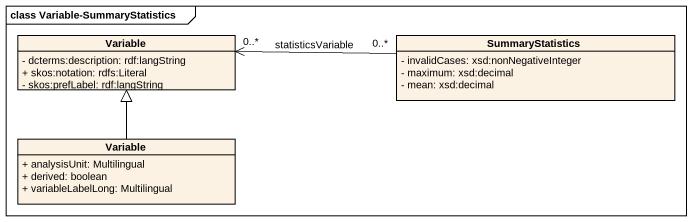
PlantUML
@startuml
mainframe class Variable-SummaryStatistics
hide circle
hide empty members
skinparam classAttributeIconSize 0
class Variable {
  - dcterms:description: rdf:langString
  + skos:notation: rdfs:Literal
  - skos:prefLabel: rdf:langString
}
class SummaryStatistics {
  - invalidCases: xsd:nonNegativeInteger
  - maximum: xsd:decimal
  - mean: xsd:decimal
}
class "Variable" as Variable_2 {
  + analysisUnit: Multilingual
  + derived: boolean
  + variableLabelLong: Multilingual
}
SummaryStatistics "0..*" -left-> "0..*" Variable : statisticsVariable
Variable_2 -up-|> Variable
@enduml
